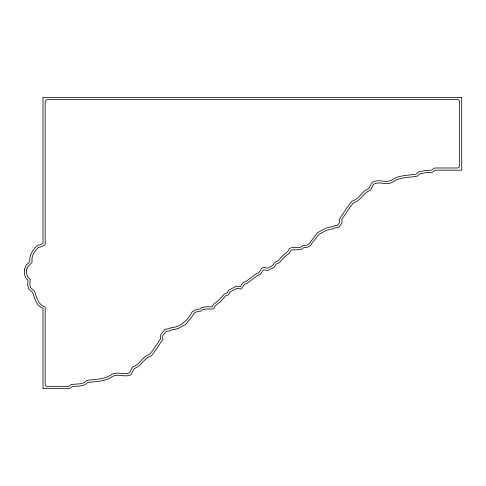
<?xml version="1.0" encoding="UTF-8"?>
<svg xmlns="http://www.w3.org/2000/svg" width="486" height="486" viewBox="0 0 486 486"><rect width="100%" height="100%" fill="white"/><g stroke="black" fill="none" stroke-linecap="round" stroke-linejoin="round"><path stroke-width="0.73" d="M24.567 269.22C23.881 273.156 24.586 277.719 27.927 280.288L27.666 285.239L28.905 289.316L32.532 292.232C34.767 298.252 36.031 305.73 42.975 308.258L42.975 388.642L69.395 388.642L72.28 386.534L79.479 386.078L85.232 384.772L87.529 382.628C96.137 381.109 105.541 381.802 112.819 376.267C118.76 373.467 125.437 377.835 131.062 374.578L134.276 368.528C141.426 366.329 143.801 357.963 151.14 356.031C155.593 350.789 158.934 344.799 163.017 339.252L162.555 337.642L162.786 335.65L165.86 331.61C167.731 330.644 170.228 331.598 171.844 329.8L174.456 329.599L178.174 328.493L185.719 324.423L193.464 314.667L193.865 313.409L197.535 311.398L201.052 311.149L202.765 309.637L205.985 308.987L212.668 308.987L213.98 308.233L215.031 305.967L220.061 302.049L225.54 295.962L228.456 294.808L230.467 291.691L236.755 288.368L241.281 288.976L244.501 284.249L247.064 283.393L257.61 275.428L260.174 274.578L263.394 269.851L267.92 270.453L274.207 267.136L276.218 264.013L279.134 262.859L284.614 256.778L289.644 252.854L290.701 250.588L292.007 249.834L298.696 249.834L301.909 249.184L303.622 247.672L307.14 247.423L310.809 245.412L311.216 244.154L318.956 234.398L326.501 230.328L330.219 229.222L332.837 229.021C334.447 227.223 336.944 228.177 338.821 227.211L341.889 223.177L342.12 221.185L341.658 219.575C345.74 214.022 349.088 208.032 353.535 202.79C360.873 200.858 363.255 192.492 370.399 190.299L373.619 184.243C379.238 180.986 385.92 185.354 391.856 182.554C399.134 177.025 408.538 177.712 417.146 176.193L419.448 174.049L425.195 172.749L432.4 172.287L435.286 170.179L461.7 170.179L461.7 97.358L42.975 97.358L42.975 243.474L39.791 244.968L37.841 245.151C33.23 248.826 29.026 255.095 29.877 261.346L28.194 263.467L26.511 264.621L24.567 269.22M26.724 269.718C25.983 273.332 27.046 277.281 30.181 279.45L29.846 284.918L30.794 288.034L34.33 290.877C36.748 296.989 37.768 304.704 45.162 307.012L45.162 384.274A2.187 2.187 0 0 0 47.342 386.461L68.775 386.461L71.211 384.456L79.431 383.867L84.169 382.774L86.538 380.562C95.195 378.916 104.727 379.827 112.047 374.196C117.697 371.45 124.045 375.089 129.513 372.871L132.648 366.869C139.925 364.822 142.319 356.335 149.639 354.337C153.843 349.555 156.82 343.96 160.635 338.87L160.337 337.825L160.684 334.799L164.426 329.885C166.4 328.232 169.31 329.739 171.09 327.667C180.677 327.285 188.076 319.934 192.055 311.897L197.055 309.163L200.068 309.126L201.72 307.62L205.778 306.8L212.23 306.806L213.311 304.491L218.56 300.463L224.216 294.139L227.005 293.034L228.967 289.99L236.53 286.096L240.236 286.843L243.079 282.524L246.329 281.206L256.881 273.247L258.023 273.247C260.283 272.178 260.016 269.11 262.246 267.841L264.214 267.47L267.695 268.175L272.701 265.441L274.76 262.246L277.81 261.037L283.107 255.186L287.919 251.377L289.012 249.045L291.406 247.66L298.72 247.629L300.87 247.167L302.632 245.655L306.666 245.187L308.999 243.899L317.607 232.624L325.711 228.28L329.818 227.059L332.084 226.883L334.976 225.534L337.381 225.486L339.787 222.327L339.277 219.192C343.626 213.178 347.326 206.799 352.04 201.095C359.433 199.272 361.73 190.968 368.771 188.641L372.069 182.536C377.865 178.411 384.845 183.167 391.084 180.488C398.295 175.003 407.614 175.561 416.156 174.134L418.385 172.05L424.928 170.568L431.331 170.203L434.666 167.992L457.332 167.992A2.187 2.187 0 0 0 459.513 165.811L459.513 101.726A2.187 2.187 0 0 0 457.332 99.539L47.342 99.539A2.187 2.187 0 0 0 45.162 101.726L45.162 244.859L40.368 247.113L38.57 247.277C34.749 250.898 30.916 256.365 32.125 262.027C30.454 264.882 27.052 266.042 26.724 269.718"/></g></svg>
